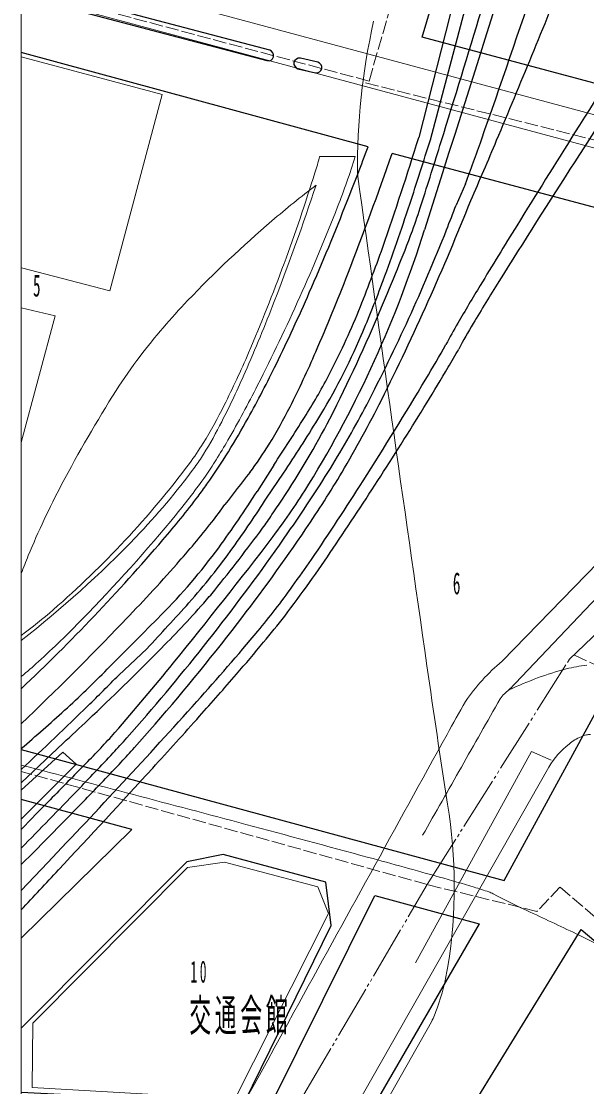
# Model space of a CAD drawing. Units: millimetres, scale not verified. Extents: x -73 to 77, y -72 to 79.
# Drawn here: x -73.02 to -54.39, y -15.81 to 19.28 of the extents above; entities that cross this region are included whole.
import ezdxf
from ezdxf.enums import TextEntityAlignment as Align

# ---------------------------------------------------------------- set-up
doc = ezdxf.new("R2010")
doc.units = ezdxf.units.MM
doc.header["$LTSCALE"] = 0.25
doc.linetypes.add('USER2', pattern=[8.8195, 7.0556, -0.35278, 0.35278, -0.35278, 0.35278, -0.35278])
doc.linetypes.add('USER3', pattern=[2.11668, 1.7639, -0.35278])
for name, color, linetype, lineweight in [('0-2_03 施設名・公園名', 7, 'Continuous', 18), ('0-7_08 地下鉄', 7, 'Continuous', 18), ('0-B_12 区界', 30, 'USER2', 18), ('0-C_13 町界', 30, 'USER3', 18), ('1-0_17 その他施設', 7, 'Continuous', 18), ('1-1_18 高速分離帯', 5, 'Continuous', 18), ('1-2_19 鉄道駅', 6, 'Continuous', 18)]:
    doc.layers.add(name, color=color, linetype=linetype, lineweight=lineweight)
for name, color, linetype in [('0-6_07 街区符号', 7, 'Continuous'), ('1-3_20 鉄道', 7, 'Continuous'), ('1-8_25 分離帯等', 7, 'Continuous'), ('1-9_26 道路', 7, 'Continuous')]:
    doc.layers.add(name, color=color, linetype=linetype)
doc.styles.add('ＭＳ ゴシック', font='')
doc.styles.get('ＭＳ ゴシック').set_extended_font_data('MS Gothic')

msp = doc.modelspace()

# ---------------------------------------------------------------- linework, layer by layer
at = {"layer": '0-2_03 施設名・公園名'}
msp.add_lwpolyline([(76.9889, -71.1492), (-73.0153, -71.1492), (-73.0153, 78.6565), (76.9889, 78.6565)], close=True, dxfattribs=at)
at = {"layer": '0-7_08 地下鉄', "color": 1}
msp.add_line((-59.5022, -13.6733), (-69.1306, -30.6433), dxfattribs=at)
for centre, radius, start, end in [((-39.5389, 14.4383), 22.4011, 167.51271, 180.46928), ((3359.9302, 489.38), 3454.6974, 187.90495, 188.17631), ((246.1112, 41.2221), 308.794, 188.03597, 188.89036), ((-75.4566, -9.2131), 16.7054, 350.932, 9.34587), ((-67.6841, -10.3569), 8.8502, 341.09811, 350.31364), ((-63.4237, -11.7409), 4.3718, 333.7676, 340.17115)]:
    msp.add_arc(centre, radius, start, end, dxfattribs=at)
at = {"layer": '0-7_08 地下鉄'}
for centre, radius, start, end in [((-534.4768, -1768.6556), 1822.8166, 75.09509, 75.3355), ((-253.7976, -714.5287), 731.9617, 74.77477, 75.10273), ((-125.3378, -242.893), 243.1447, 74.22508, 74.79666), ((-76.2286, -69.2598), 62.7002, 73.19323, 74.27611), ((-61.2058, -19.6782), 10.8927, 70.73245, 73.42889), ((-57.9369, -10.3682), 1.0257, 63.15566, 71.49882), ((-49.4308, 5.2909), 16.795, 241.38733, 246.04919), ((-111.7232, -129.3143), 131.5275, 64.27687, 65.05357), ((-70.4983, -43.6916), 36.4973, 62.69466, 64.2414)]:
    msp.add_arc(centre, radius, start, end, dxfattribs=at)
at = {"layer": '0-B_12 区界'}
msp.add_lwpolyline([(-73.0153, -29.6738), (-70.0491, -26.968), (-64.8531, -18.0245), (-59.642, -9.1526), (-54.9677, -1.7443), (-47.6475, 5.3113), (-43.8917, 12.1971), (-37.8062, 23.9274), (-25.6353, 47.74)], dxfattribs=at)
at = {"layer": '0-C_13 町界'}
for p, q in [((-61.5603, 17.3124), (-73.0153, 20.3672)), ((-61.6781, 17.2535), (-43.6271, 12.7555)), ((-59.642, -9.1526), (-73.0153, -5.4278))]:
    msp.add_line(p, q, dxfattribs=at)
for points in [[(-61.5603, 17.3124), (-55.5051, 38.1557), (-64.9124, 55.5012), (-63.4427, 61.3803), (-73.0153, 64.0072)], [(-54.7913, -1.5968), (-51.8003, -2.9724), (-51.0947, -2.2669), (-37.8655, -6.9119)], [(-2.0969, -52.4385), (-6.5066, -50.3218), (-12.0629, -45.9561), (-55.2688, -9.2339), (-56.026, -10.0346), (-59.642, -9.1526)]]:
    msp.add_lwpolyline(points, dxfattribs=at)
at = {"layer": '1-0_17 その他施設'}
msp.add_line((-62.0109, 14.8247), (-63.1871, 14.8247), dxfattribs=at)
for points in [[(-73.0153, 11.1419), (-73.0091, 11.1632), (-70.1035, 10.4032), (-68.3775, 16.8752), (-73.0153, 18.112)], [(-73.0153, 5.405), (-71.9011, 9.5816), (-73.0153, 9.8465)]]:
    msp.add_lwpolyline(points, dxfattribs=at)
msp.add_lwpolyline([(-67.5355, -8.5873), (-66.3159, -8.4164), (-63.2456, -9.2229), (-62.8929, -10.1049), (-65.9817, -16.2244), (-72.6604, -15.8389), (-72.6315, -13.7191)], close=True, dxfattribs=at)
for centre, radius, start, end in [((-75.8595, 18.247), 13.1264, 342.47182, 344.88709), ((-90.9676, 24.1151), 30.4105, 338.91272, 342.21182), ((-123.171, 32.9665), 62.6747, 336.88322, 342.66657), ((-44.3214, -11.0539), 31.3409, 127.27831, 130.70044), ((-142.9146, 40.3613), 83.8979, 338.82179, 341.6037), ((-122.8163, 36.663), 64.6415, 332.97847, 338.6922), ((-40.6208, -15.6242), 37.2194, 130.43134, 136.31318), ((-50.0463, -6.4729), 24.0828, 136.56838, 142.31256), ((-114.6123, 29.2477), 53.4923, 336.27481, 338.96988), ((-56.7237, -1.2095), 15.5811, 142.61777, 147.67342), ((-96.2266, 21.6043), 33.4331, 333.40147, 336.66276), ((-91.7396, 19.0745), 28.4597, 332.86492, 336.4974), ((-27.8374, -19.3532), 49.6928, 147.80604, 151.93387), ((-99.0682, 24.3958), 37.9128, 330.07757, 333.18808), ((-82.4998, 14.7768), 18.1022, 328.76823, 333.27133), ((-78.6716, 12.284), 13.7332, 328.11104, 333.21089), ((-75.0554, 10.317), 9.4244, 323.50536, 328.48564), ((-85.0697, 16.3458), 21.7648, 328.07734, 330.06201), ((-73.7103, 9.2022), 7.8926, 324.27821, 328.08024), ((-92.4624, 23.489), 31.253, 310.99248, 323.07207), ((-86.5359, 18.8147), 23.9196, 316.31281, 323.52168), ((-77.4319, 11.5805), 12.7623, 325.21827, 328.10422), ((-86.8655, 18.4852), 24.4509, 320.84463, 324.53943), ((-46.9875, -8.9878), 27.9181, 152.21416, 157.53003), ((-108.3512, 36.2302), 52.3167, 315.54292, 320.6327), ((-95.4913, 27.6187), 36.477, 308.03691, 316.02895), ((-55.3827, -5.376), 18.7803, 157.92329, 159.86534), ((-84.3144, 14.2401), 18.9273, 306.65323, 310.74074), ((-95.3264, 23.2482), 33.928, 312.39106, 315.78616), ((-85.0649, 12.0274), 18.7226, 310.05973, 312.34874)]:
    msp.add_arc(centre, radius, start, end, dxfattribs=at)
at = {"layer": '1-1_18 高速分離帯'}
for p, q in [((-50.2679, 5.3179), (-57.1767, -1.7966)), ((-56.9411, -2.7371), (-49.7387, 4.8476)), ((-55.6333, -5.2803), (-66.6136, -24.5947))]:
    msp.add_line(p, q, dxfattribs=at)
msp.add_lwpolyline([(-60.0279, -11.733), (-56.2066, -4.7656), (-55.5596, -5.0598)], dxfattribs=at)
for centre, radius, start, end in [((-53.1453, -6.6794), 6.3319, 129.54481, 145.79206), ((-52.9761, -10.3176), 8.5271, 104.14472, 110.80932), ((-54.0213, -5.98), 4.0658, 95.1837, 104.80076), ((-51.5985, -14.2252), 12.6696, 110.35529, 114.94109), ((-54.8243, -5.1652), 3.2324, 128.87178, 134.74148), ((12.5408, -43.3582), 81.5424, 150.43112, 151.30889), ((277.0451, -194.8818), 385.4218, 150.14758, 150.53284), ((-56.4436, -3.5562), 0.9498, 133.68119, 146.45933), ((4558.6209, -2555.0932), 5275.3513, 151.08265, 151.1961), ((-53.3314, -6.6314), 2.6691, 127.85619, 149.5891), ((-53.8299, -5.9358), 1.8142, 114.25363, 128.90981), ((-54.1729, -5.1812), 0.9853, 103.24035, 114.09254), ((-54.2964, -4.7567), 0.5444, 87.00629, 100.82074), ((2880.5383, -1675.5424), 3380.5052, 150.39053, 150.4343), ((27816.2053, -15356.9566), 31823.4758, 151.17427, 151.20017)]:
    msp.add_arc(centre, radius, start, end, dxfattribs=at)
at = {"layer": '1-2_19 鉄道駅'}
msp.add_lwpolyline([(-53.0701, 15.9127), (-71.4147, 20.8516), (-71.6896, 19.8297), (-53.3451, 14.8908)], close=True, dxfattribs=at)
msp.add_lwpolyline([(-73.0153, -7.0036), (-71.2101, -5.1839), (-71.651, -4.787), (-73.0153, -6.0458)], dxfattribs=at)
at = {"layer": '1-3_20 鉄道'}
for p, q in [((-58.3033, 21.7728), (-59.9211, 15.4538)), ((-59.5394, 15.3807), (-57.883, 21.6391)), ((-58.3853, 13.9324), (-58.6939, 13.2268)), ((-64.6988, 4.665), (-65.2424, 3.7976)), ((-64.9337, 3.5771), (-64.3756, 4.4004)), ((-69.2698, -1.1414), (-70.1813, -2.0529)), ((-69.8065, -2.2514), (-68.8805, -1.3839)), ((-69.0424, -3.7576), (-69.5419, -4.3236)), ((-68.7923, -4.0814), (-69.2849, -4.6389)), ((-73.0153, -5.8019), (-71.6366, -4.4928)), ((-73.0153, -9.3442), (-72.1437, -8.425))]:
    msp.add_line(p, q, dxfattribs=at)
for centre, radius, start, end in [((7740.9724, -2451.1814), 8180.4797, 162.32542, 162.47301), ((-583.7134, 199.0352), 557.0045, 340.74755, 341.33908), ((-378.4565, 150.499), 348.3789, 337.17597, 338.17269), ((601.6841, -396.8496), 775.2884, 147.50029, 147.85919), ((-883.4633, 271.2502), 863.0976, 342.75107, 343.05107), ((281.3057, -201.4139), 399.5499, 146.59352, 147.93354), ((-165.7984, 48.2853), 110.8508, 340.80962, 342.77184), ((370.2705, -251.6654), 502.1022, 147.8388, 148.24973), ((-188.7751, 55.5851), 135.3449, 341.77634, 342.71942), ((-258.5127, 77.0828), 208.6786, 342.18552, 342.7846), ((-91.966, 27.0012), 36.0342, 338.7353, 341.17486), ((-145.2597, 52.0567), 95.2556, 336.04508, 337.34248), ((-135.1966, 43.8858), 82.8109, 333.40055, 338.38519), ((-124.6506, 34.2749), 67.7727, 339.68583, 341.93519), ((-89.5006, 22.6912), 31.13, 340.66063, 342.32676), ((-88.7627, 24.2913), 32.0398, 338.24227, 339.79772), ((-95.6549, 23.7042), 37.6579, 328.51452, 342.54908), ((-117.1453, 35.4782), 62.5474, 332.55746, 338.36234), ((-125.0325, 37.1992), 69.4881, 336.83298, 339.07523), ((132.5394, -104.6171), 222.5682, 148.23533, 148.83006), ((-107.0077, 27.9613), 48.6466, 338.01942, 340.65606), ((-93.9549, 22.8105), 35.0063, 336.65456, 339.84091), ((10.2437, -30.7081), 79.6739, 148.78806, 149.82739), ((14.0944, -33.7198), 84.0774, 148.10137, 149.2058), ((-115.8274, 32.9574), 59.3571, 333.19861, 337.10168), ((-85.069, 19.1742), 25.0137, 332.43665, 337.87483), ((-39.6463, -1.7376), 21.9825, 149.7503, 151.82824), ((-39.8515, -1.6302), 21.3089, 149.06433, 151.65628), ((-81.8142, 17.5187), 21.7626, 328.55628, 336.77974), ((-90.8345, 26.3191), 36.3922, 328.84529, 330.93676), ((-74.0297, 16.881), 17.5604, 329.19062, 331.44227), ((-126.1176, 47.6769), 78.0709, 328.3505, 329.35844), ((-81.709, 17.6046), 21.3094, 327.74605, 331.99759), ((-182.294, 80.8294), 142.8633, 327.53902, 329.11325), ((-177.6887, 79.3197), 138.5758, 326.04739, 328.4017), ((-100.0588, 26.5234), 43.6185, 329.5672, 333.12704), ((-94.1267, 23.7685), 36.7231, 328.4551, 332.22002), ((-133.139, 49.9202), 82.0493, 326.52586, 327.8283), ((-89.5905, 20.2036), 30.1914, 326.49547, 332.3512), ((-110.1677, 34.9057), 55.0226, 326.32971, 328.5117), ((-103.8191, 30.0494), 48.27, 325.09546, 328.12027), ((-95.1299, 23.94), 38.0612, 325.82486, 329.16199), ((-84.5536, 17.0647), 24.7237, 323.36782, 328.19921), ((-134.3976, 50.0647), 85.9386, 325.63694, 327.70618), ((-97.7015, 24.679), 38.5957, 323.91062, 327.24615), ((-95.9378, 23.4454), 36.824, 324.27001, 327.34707), ((-81.2257, 14.557), 20.0997, 325.01778, 326.75473), ((-71.4259, 7.3184), 7.9265, 323.35357, 327.27681), ((-113.9363, 38.6716), 60.7484, 321.13032, 323.55889), ((-112.9252, 35.8878), 59.4951, 322.22861, 325.93211), ((-124.2937, 44.1634), 73.1377, 319.06404, 325.20583), ((-217.6507, 119.6336), 192.7538, 320.92991, 322.50758), ((-82.3293, 13.5509), 19.6186, 315.18024, 323.7287), ((-84.2654, 14.975), 22.4022, 318.48099, 324.42283), ((-104.5267, 30.1149), 50.4067, 322.87113, 325.99493), ((-102.0371, 27.9618), 46.75, 324.28487, 325.61252), ((-77.8116, 9.6768), 14.4273, 318.49553, 320.7513), ((-85.7923, 16.2676), 26.7339, 322.27456, 324.31034), ((-208.3942, 128.3556), 190.5162, 317.07898, 317.69571), ((-99.4584, 29.2106), 43.5842, 315.2693, 318.12203), ((45.3225, -113.9329), 160.7897, 135.02036, 135.45374), ((-88.9854, 18.908), 30.8753, 320.31989, 322.02475), ((-92.7747, 21.9279), 36.0998, 320.21748, 321.9723), ((-122.4959, 42.9521), 71.3879, 318.78819, 322.45182), ((-132.6847, 55.6352), 87.9583, 318.08275, 320.08278), ((-117.9883, 42.8996), 68.8952, 319.08157, 320.23183), ((-139.0232, 68.3915), 99.2665, 313.40549, 315.27489), ((-91.5014, 18.6178), 29.6956, 312.11053, 315.88598), ((-131.092, 49.3905), 81.2797, 318.80755, 320.91551), ((-107.3314, 34.3281), 52.404, 314.16317, 315.73099), ((-157.0722, 76.74), 120.5935, 318.22239, 319.09489), ((-253.649, 164.6674), 250.809, 316.3591, 318.00942), ((-190.2349, 119.5796), 171.3191, 313.17414, 314.18873), ((-106.7287, 35.1109), 52.1424, 310.28305, 312.37062), ((-103.7222, 30.8782), 47.7556, 312.21177, 313.56278), ((-215.3234, 128.7327), 198.6733, 317.56807, 318.23293), ((-86.7542, 10.6668), 22.4124, 315.06992, 318.65222), ((-82.9867, 7.4716), 17.8855, 316.5984, 318.73914), ((-159.3342, 79.0481), 122.5377, 316.00865, 316.81102), ((-81.2988, 5.9396), 16.0073, 316.31319, 318.63542), ((35.7016, -111.0725), 150.2603, 135.18276, 135.82608), ((-155.8168, 76.4478), 118.5954, 315.72381, 316.54727), ((-348.1424, 250.3149), 378.7374, 316.85832, 317.54954), ((-274.8239, 190.1859), 282.8171, 315.5258, 316.06048), ((-311.789, 228.0511), 336.106, 315.26844, 315.78204), ((605.3526, -669.2967), 947.8283, 135.6194, 135.70122), ((-154.5328, 67.0447), 112.1542, 316.62161, 317.54017)]:
    msp.add_arc(centre, radius, start, end, dxfattribs=at)
at = {"layer": '1-8_25 分離帯等'}
for p, q in [((-63.2484, 17.9322), (-63.8223, 18.0645)), ((-63.9009, 17.7206), (-63.3283, 17.5884))]:
    msp.add_line(p, q, dxfattribs=at)
msp.add_lwpolyline([(-64.8304, 18.3277), (-73.0153, 20.4933), (-73.0153, 20.1281), (-64.9213, 17.9866)], dxfattribs=at)
for centre, radius, start, end in [((-64.883, 18.1534), 0.182, 346.96229, 73.19641), ((-64.881, 18.1653), 0.1831, 257.27872, 343.21156), ((-63.8531, 17.8983), 0.184, 169.38261, 254.92961), ((-63.8572, 17.8849), 0.1829, 79.02062, 165.0233), ((-63.2962, 17.7557), 0.1828, 348.93101, 74.8446), ((-63.2934, 17.7678), 0.1828, 258.99949, 345.04443)]:
    msp.add_arc(centre, radius, start, end, dxfattribs=at)
at = {"layer": '1-9_26 道路'}
msp.add_line((-61.5899, 15.1471), (-73.0153, 18.2495), dxfattribs=at)
for points in [[(-33.0292, 44.4968), (-39.1436, 32.6356), (-37.2329, 31.591), (-37.1744, 29.8564), (-44.5676, 15.7903), (-46.2102, 15.1279), (-59.806, 18.7569), (-53.9094, 38.5753), (-60.8154, 50.6966)], [(-73.0153, -4.7081), (-57.1071, -9.0221), (-46.1785, 11.0254), (-60.7948, 14.9322)], [(-73.0153, -10.9186), (-69.3745, -7.3405), (-73.0153, -6.3531)], [(-73.0153, -15.9884), (-65.6793, -16.366), (-62.804, -10.5004), (-62.9824, -9.0738), (-66.3621, -8.1573), (-67.5665, -8.3989), (-73.0153, -13.8859)]]:
    msp.add_lwpolyline(points, dxfattribs=at)
for points in [[(-61.3674, -9.5116), (-57.9319, -10.4432), (-61.4914, -16.5824), (-64.7911, -16.4122)], [(-54.5743, -10.634), (-51.5963, -13.1318), (-58.6057, -22.6799), (-60.8396, -20.8185)]]:
    msp.add_lwpolyline(points, close=True, dxfattribs=at)
for centre, radius, start, end in [((-175.3035, 57.9259), 121.494, 338.48016, 339.38383), ((-190.6935, 60.5723), 137.6833, 338.88159, 340.641), ((-142.733, 44.9335), 86.4282, 336.41011, 338.57238), ((-128.1087, 36.4961), 70.6273, 336.5545, 338.80867), ((-115.5072, 32.9425), 56.679, 333.88844, 336.50468), ((-95.9655, 22.6214), 35.6176, 333.24227, 336.45818), ((-98.2965, 24.4314), 37.479, 330.90579, 333.99178), ((-80.4495, 14.855), 18.2666, 328.673, 333.08286), ((-86.3511, 17.6504), 23.7439, 325.00722, 331.18817), ((-74.5459, 11.3216), 11.3866, 322.69641, 328.41586), ((216.9549, -216.2811), 358.4462, 141.99585, 142.20899), ((-79.1966, 12.6803), 15.0326, 322.99361, 324.88776), ((-92.8176, 23.1689), 32.2235, 319.4067, 322.6783), ((-78.5717, 12.0271), 15.0125, 321.99574, 324.77765), ((-88.6664, 19.9414), 27.8398, 318.25236, 321.95311), ((-118.2724, 45.0365), 65.7815, 313.47138, 319.37017), ((-112.6032, 40.9282), 59.6734, 315.99342, 318.52167), ((-150.1634, 76.7899), 111.604, 313.73046, 316.1478)]:
    msp.add_arc(centre, radius, start, end, dxfattribs=at)

# ---------------------------------------------------------------- texts
at = {"layer": '0-2_03 施設名・公園名', "insert": (-67.479, -14.1033), "char_height": 1.052, "attachment_point": 7, "style": 'ＭＳ ゴシック'}
msp.add_mtext('\\T1.17;\\W0.5;交通会館', dxfattribs=at)
at = {"layer": '0-6_07 街区符号', "style": 'ＭＳ ゴシック', "width": 0.5}
for s, p in [('5', (-72.6294, 9.9988)), ('6', (-58.797, 0.1898))]:
    msp.add_text(s, height=0.7255, dxfattribs=at).set_placement(p, align=Align.BOTTOM_LEFT)
at = {"layer": '0-6_07 街区符号', "insert": (-67.4401, -12.3928), "char_height": 0.7255, "attachment_point": 7, "style": 'ＭＳ ゴシック'}
msp.add_mtext('\\T1.37;\\W0.45;10', dxfattribs=at)

doc.saveas('drawing.dxf')
